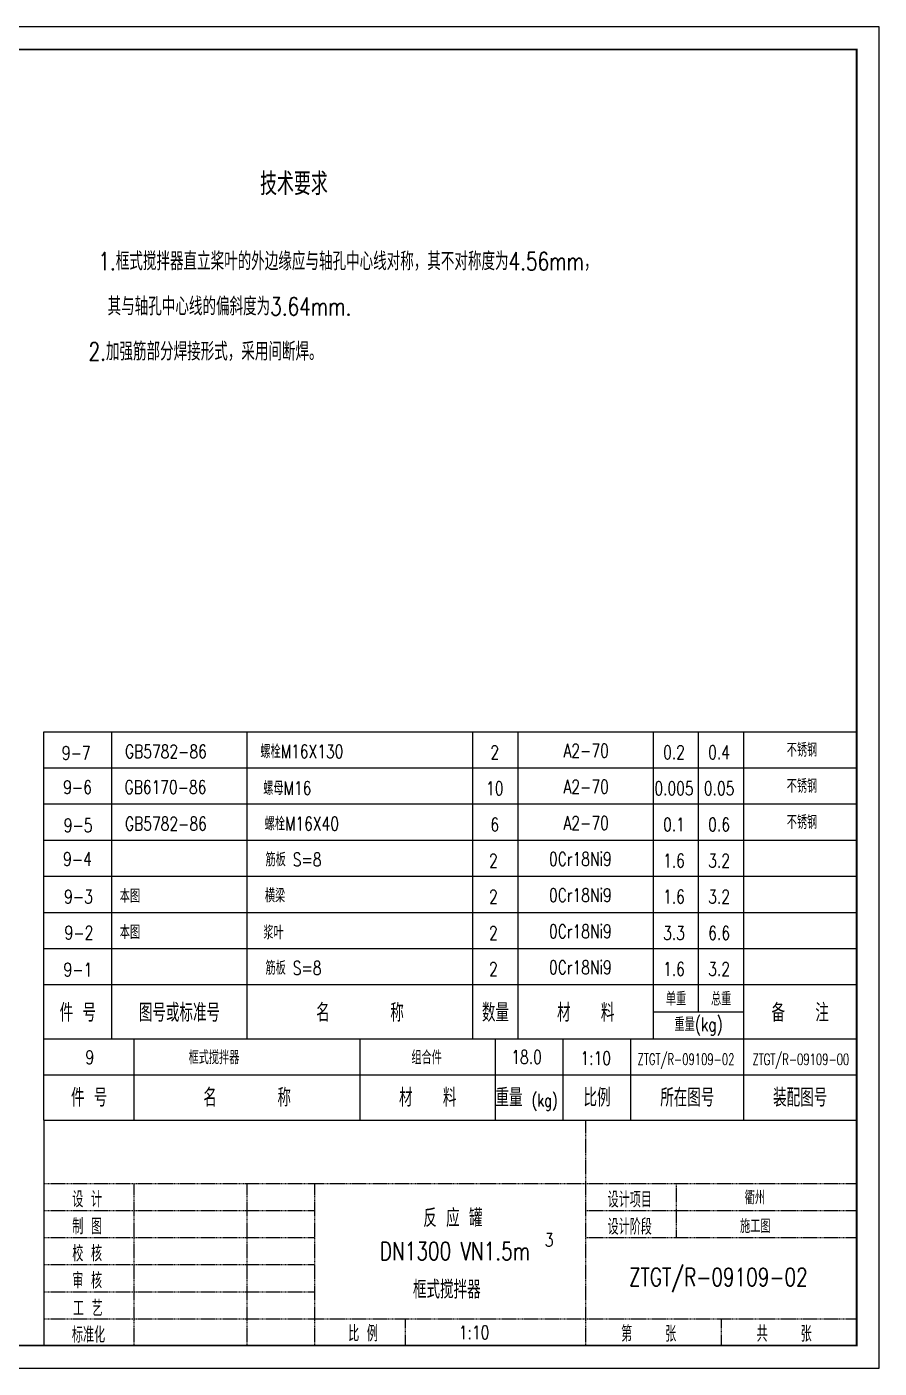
# Model space of a CAD drawing. Extents: x 10804 to 21355, y 4530 to 12940.
# Drawn here: x 19467 to 21355, y 4641 to 7611 of the extents above; entities that cross this region are included whole.
import ezdxf
from ezdxf.enums import TextEntityAlignment as Align

# ---------------------------------------------------------------- set-up
doc = ezdxf.new("R2010")
doc.units = 0
doc.header["$LTSCALE"] = 8
doc.linetypes.add('HIDDEN', pattern=[0.375, 0.25, -0.125])
for name, color, linetype in [('1', 1, 'Continuous'), ('3', 7, 'HIDDEN'), ('8', 12, 'Continuous'), ('BZ', 7, 'Continuous'), ('HGJ', 1, 'Continuous'), ('hgjy', 7, 'Continuous'), ('K1', 4, 'Continuous'), ('MXB', 7, 'Continuous')]:
    doc.layers.add(name, color=color, linetype=linetype)
doc.styles.add('hzfs', font='simplex.shx', dxfattribs={"width": 0.7, "bigfont": 'hzfs.shx'})

# ---------------------------------------------------------------- blocks, each defined once
blk = doc.blocks.new('BORDER')
for p, q in [((1, 1), (0, 1)), ((0, 1), (0, 0)), ((1, 0), (1, 1)), ((0, 0), (1, 0))]:
    blk.add_line(p, q)

msp = doc.modelspace()

# ---------------------------------------------------------------- linework, layer by layer
for p, q in [((21354.7009, 7611.05802), (17154.7009, 7611.05802)), ((21354.7009, 4641.05802), (21354.7009, 7611.05802)), ((17154.7009, 4641.05802), (21354.7009, 4641.05802))]:
    msp.add_line(p, q)
at = {"layer": '1', "color": 1}
for q in [(21304.7009, 5190.25505), (19504.7009, 4690.25505), (21304.7009, 5190.25505)]:
    msp.add_line((19504.7009, 5190.25505), q, dxfattribs=at)
at = {"layer": '3'}
for p, q in [((20704.7009, 4690.25505), (20704.7009, 5190.25505)), ((19504.7009, 5050.25505), (21304.7009, 5050.25505)), ((19704.7009, 4690.25505), (19704.7009, 5050.25505)), ((19954.7009, 4690.25505), (19954.7009, 5050.25505)), ((20104.7009, 4690.25505), (20104.7009, 5050.25505)), ((20905.17486, 5050.25505), (20905.17486, 4930.25505)), ((19504.7009, 4990.25505), (20104.7009, 4990.25505)), ((20704.7009, 4990.25505), (21304.7009, 4990.25505)), ((19504.7009, 4930.25505), (20104.7009, 4930.25505)), ((20704.7009, 4930.25505), (21304.7009, 4930.25505)), ((19504.7009, 4870.25505), (20104.7009, 4870.25505)), ((19504.7009, 4810.25505), (20104.7009, 4810.25505)), ((19504.7009, 4750.25505), (21304.7009, 4750.25505)), ((20304.7009, 4750.25505), (20304.7009, 4690.25505)), ((21004.7009, 4750.25505), (21004.7009, 4690.25505))]:
    msp.add_line(p, q, dxfattribs=at)
at = {"layer": 'HGJ'}
for p, q in [((19504.7009, 6050.25505), (21304.7009, 6050.25505)), ((19504.7009, 5370.25505), (19504.7009, 6050.25505)), ((19504.7009, 5370.25505), (21304.7009, 5370.25505)), ((19504.7009, 5190.25505), (19504.7009, 5370.25505))]:
    msp.add_line(p, q, dxfattribs=at)
at = {"layer": 'hgjy'}
for p, q in [((19654.7009, 5370.25505), (19654.7009, 6050.25505)), ((19954.7009, 5370.25505), (19954.7009, 6050.25505)), ((20454.7009, 5370.25505), (20454.7009, 6050.25505)), ((20554.7009, 5370.25505), (20554.7009, 6050.25505)), ((20854.7009, 5370.25505), (20854.7009, 6050.25505)), ((20954.7009, 5430.25505), (20954.7009, 6050.25505)), ((21054.7009, 5370.25505), (21054.7009, 6050.25505)), ((19504.7009, 5970.25505), (21304.7009, 5970.25505)), ((19504.7009, 5890.25505), (21304.7009, 5890.25505)), ((19504.7009, 5810.25505), (21304.7009, 5810.25505)), ((19504.7009, 5730.25505), (21304.7009, 5730.25505)), ((19504.7009, 5650.25505), (21304.7009, 5650.25505)), ((19504.7009, 5570.25505), (21304.7009, 5570.25505)), ((19504.7009, 5490.25505), (21304.7009, 5490.25505)), ((20854.7009, 5430.25505), (21054.7009, 5430.25505)), ((19704.7009, 5190.25505), (19704.7009, 5370.25505)), ((20204.7009, 5190.25505), (20204.7009, 5370.25505)), ((20504.7009, 5190.25505), (20504.7009, 5370.25505)), ((20654.7009, 5190.25505), (20654.7009, 5370.25505)), ((20804.7009, 5190.25505), (20804.7009, 5370.25505)), ((21054.7009, 5190.25505), (21054.7009, 5370.25505)), ((19504.7009, 5290.25505), (21304.7009, 5290.25505))]:
    msp.add_line(p, q, dxfattribs=at)
at = {"layer": 'K1', "const_width": 4}
msp.add_lwpolyline([(21304.7009, 4691.05802), (21304.7009, 7561.05802), (17404.7009, 7561.05802), (17404.7009, 4691.05802)], close=True, dxfattribs=at)

# ---------------------------------------------------------------- block references
at = {"xscale": 4200, "yscale": 2970, "zscale": 4200}
msp.add_blockref('BORDER', (17154.7009, 4641.05802), dxfattribs=at)

# ---------------------------------------------------------------- texts
at = {"layer": '8', "color": 7, "style": 'hzfs', "width": 0.7}
for s, p in [('设 计', (19567.43943, 4997.42149)), ('设计项目', (20753.17607, 4996.66115)), ('制 图', (19567.43943, 4937.42149)), ('设计阶段', (20753.17607, 4936.66115)), ('校 核', (19567.43943, 4877.42149)), ('审 核', (19567.43943, 4817.42149)), ('工 艺', (19568.83107, 4755.9882)), ('标准化', (19566.58199, 4697.42149)), ('比 例', (20178.53875, 4700.25505)), ('第    张', (20783.18549, 4699.57794)), ('共    张', (21083.18549, 4699.57794))]:
    msp.add_text(s, height=35, dxfattribs=at).set_placement(p)
at = {"layer": 'BZ', "style": 'hzfs', "width": 0.75}
for s, height, p in [('技术要求', 50, (20058.31604, 7238.42224)), ('1.框式搅拌器直立桨叶的外边缘应与轴孔中心线对称，其不对称度为4.56mm，', 40, (20178.04488, 7071.98118)), ('其与轴孔中心线的偏斜度为3.64mm.', 40, (19915.67679, 6972.09115)), ('2.加强筋部分焊接形式，采用间断焊。', 40, (19862.53451, 6872.20111)), ('9-7', 30, (19576.1581, 5988.13494)), ('GB5782-86', 30, (19774.71675, 5991.53875)), ('螺栓M16X130', 30, (20075.87995, 5991.55891)), ('2', 30, (20503.11481, 5989.84006)), ('A2-70', 30, (20705.59562, 5993.39444)), ('0.2', 30, (20900.14378, 5989.84006)), ('0.4', 30, (21000.14378, 5989.84006)), ('不锈钢', 30, (21183.70661, 5995.01475)), ('9-6', 30, (19579.08046, 5912.4502)), ('GB6170-86', 30, (19773.7949, 5912.61182)), ('螺母M16', 30, (20043.66088, 5910.40728)), ('A2-70', 30, (20705.59562, 5913.39444)), ('不锈钢', 30, (21183.70661, 5915.01475)), ('10', 30, (20503.11481, 5909.84006)), ('0.005', 30, (20900.14378, 5909.84006)), ('0.05', 30, (21000.14378, 5909.84006)), ('9-5', 30, (19580.28508, 5828.09679)), ('GB5782-86', 30, (19774.71675, 5831.53875)), ('螺栓M16X40', 30, (20075.87995, 5831.55891)), ('6', 30, (20503.11481, 5829.84006)), ('A2-70', 30, (20705.59562, 5833.39444)), ('0.1', 30, (20900.14378, 5829.84006)), ('0.6', 30, (21000.14378, 5829.84006)), ('不锈钢', 30, (21183.70661, 5835.01475)), ('9-4', 30, (19578.73403, 5753.38536)), ('筋板 S=8', 30, (20057.36928, 5752.29591)), ('2', 30, (20500.14378, 5749.84006)), ('0Cr18Ni9', 30, (20692.80921, 5753.39444)), ('1.6', 30, (20900.14378, 5749.84006)), ('3.2', 30, (21000.14378, 5749.84006)), ('本图', 30, (19695.09589, 5671.53875)), ('横梁', 30, (20016.49352, 5672.29591)), ('0Cr18Ni9', 30, (20692.80921, 5673.39444)), ('9-3', 30, (19580.97323, 5670.16075)), ('2', 30, (20500.14378, 5669.84006)), ('1.6', 30, (20900.14378, 5669.84006)), ('3.2', 30, (21000.14378, 5669.84006)), ('9-2', 30, (19582.10205, 5590.15413)), ('本图', 30, (19695.09589, 5591.53875)), ('浆叶', 30, (20013.10403, 5590.45334)), ('2', 30, (20500.14378, 5589.84006)), ('0Cr18Ni9', 30, (20692.80921, 5593.39444)), ('3.3', 30, (20900.14378, 5589.84006)), ('6.6', 30, (21000.14378, 5589.84006)), ('9-1', 30, (19579.85957, 5508.39181)), ('筋板 S=8', 30, (20057.36928, 5512.29591)), ('2', 30, (20500.14378, 5509.84006)), ('0Cr18Ni9', 30, (20692.80921, 5513.39444)), ('1.6', 30, (20900.14378, 5509.84006)), ('3.2', 30, (21000.14378, 5509.84006)), ('框式搅拌器', 30, (19881.19363, 5314.05956)), ('组合件', 30, (20352.26756, 5314.05947)), ('9', 30, (19605.99363, 5314.46449)), ('18.0', 30, (20573.58062, 5315.12622)), ('衢州', 30, (21079.28078, 5003.60607)), ('施工图', 30, (21080.19456, 4940.51136))]:
    msp.add_text(s, height=height, dxfattribs=at).set_placement(p, align=Align.CENTER)
at = {"layer": 'hgjy', "style": 'hzfs'}
for s, height, width, p in [('单重', 30, 0.75, (20904.7009, 5460.25505)), ('总重', 30, 0.75, (21004.7009, 5460.25505)), ('件 号', 40, 0.75, (19579.7009, 5430.25505)), ('图号或标准号', 40, 0.75, (19804.7009, 5430.25505)), ('名      称', 40, 0.75, (20204.7009, 5430.25505)), ('数量', 40, 0.75, (20504.7009, 5430.25505)), ('材   料', 40, 0.75, (20704.7009, 5430.25505)), ('备   注', 40, 0.75, (21179.7009, 5430.25505)), ('重量(kg)', 30, 0.75, (20954.7009, 5400.25505)), ('ZTGT/R-09109-02', 25, 0.65, (20926.75785, 5323.22548)), ('ZTGT/R-09109-00', 25, 0.65, (21181.1184, 5323.14174)), ('ZTGT/R-09109-02', 39.984, 0.75, (20998.36597, 4839.96693))]:
    msp.add_text(s, height=height, dxfattribs=dict(at, width=width)).set_placement(p, align=Align.MIDDLE)
at = {"layer": 'hgjy', "style": 'hzfs', "width": 0.75}
for s, height, p in [('件 号', 40, (19604.7009, 5220.25505)), ('名      称', 40, (19954.7009, 5220.25505)), ('材   料', 40, (20354.7009, 5220.25505)), ('比例', 40, (20729.7009, 5220.25505)), ('所在图号', 40, (20929.7009, 5220.25505)), ('装配图号', 40, (21179.7009, 5220.25505)), ('3', 30, (20623.6462, 4910.19114))]:
    msp.add_text(s, height=height, dxfattribs=at).set_placement(p, align=Align.CENTER)
for s, height, p in [('重量', 40, (20504.7009, 5220.25505)), ('(kg)', 28, (20584.7009, 5220.25505)), ('反 应 罐', 39.984, (20344.89722, 4953.54001)), ('DN1300 VN1.5m', 39.984, (20248.62228, 4880.35292)), ('框式搅拌器 ', 39.984, (20321.97544, 4795.17399))]:
    msp.add_text(s, height=height, dxfattribs=at).set_placement(p)
at = {"layer": 'MXB', "style": 'hzfs', "width": 0.75}
for p in [(20726.93279, 5312.47875), (20457.37922, 4705.15916)]:
    msp.add_text('1:10', height=30, dxfattribs=at).set_placement(p, align=Align.CENTER)

doc.saveas('drawing.dxf')
